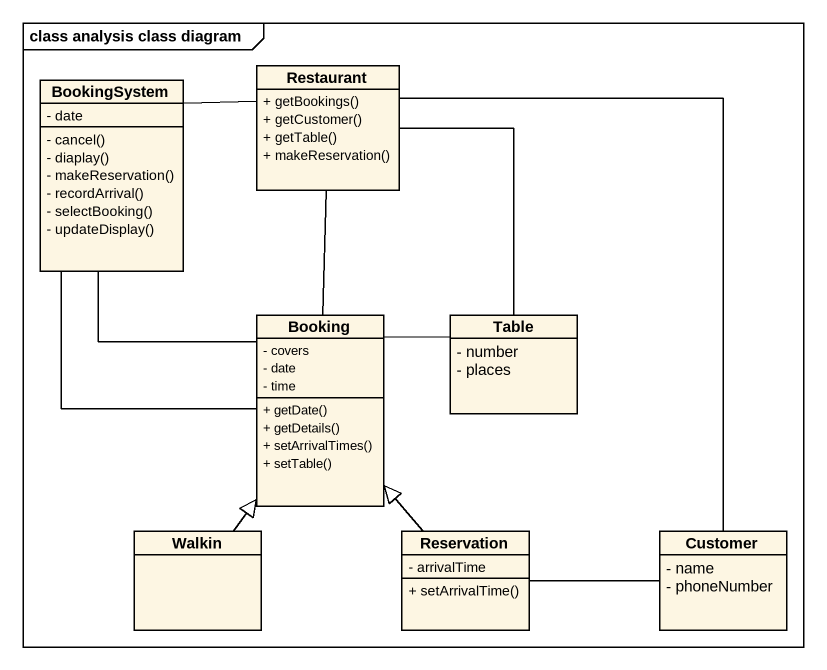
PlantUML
@startuml
mainframe class analysis class diagram
hide circle
hide empty members
skinparam classAttributeIconSize 0
class BookingSystem {
  - date
  - cancel()
  - diaplay()
  - makeReservation()
  - recordArrival()
  - selectBooking()
  - updateDisplay()
}
class Restaurant {
  + getBookings()
  + getCustomer()
  + getTable()
  + makeReservation()
}
class Booking {
  - covers
  - date
  - time
  + getDate()
  + getDetails()
  + setArrivalTimes()
  + setTable()
}
class Table {
  - number
  - places
}
class Walkin
class Reservation {
  - arrivalTime
  + setArrivalTime()
}
class Customer {
  - name
  - phoneNumber
}
BookingSystem -right- Restaurant
BookingSystem -- Booking
BookingSystem -- Booking
Restaurant -- Booking
Restaurant -- Table
Restaurant -- Customer
Table -left- Booking
Walkin -up-|> Booking
Reservation -up-|> Booking
Customer -left- Reservation
@enduml
